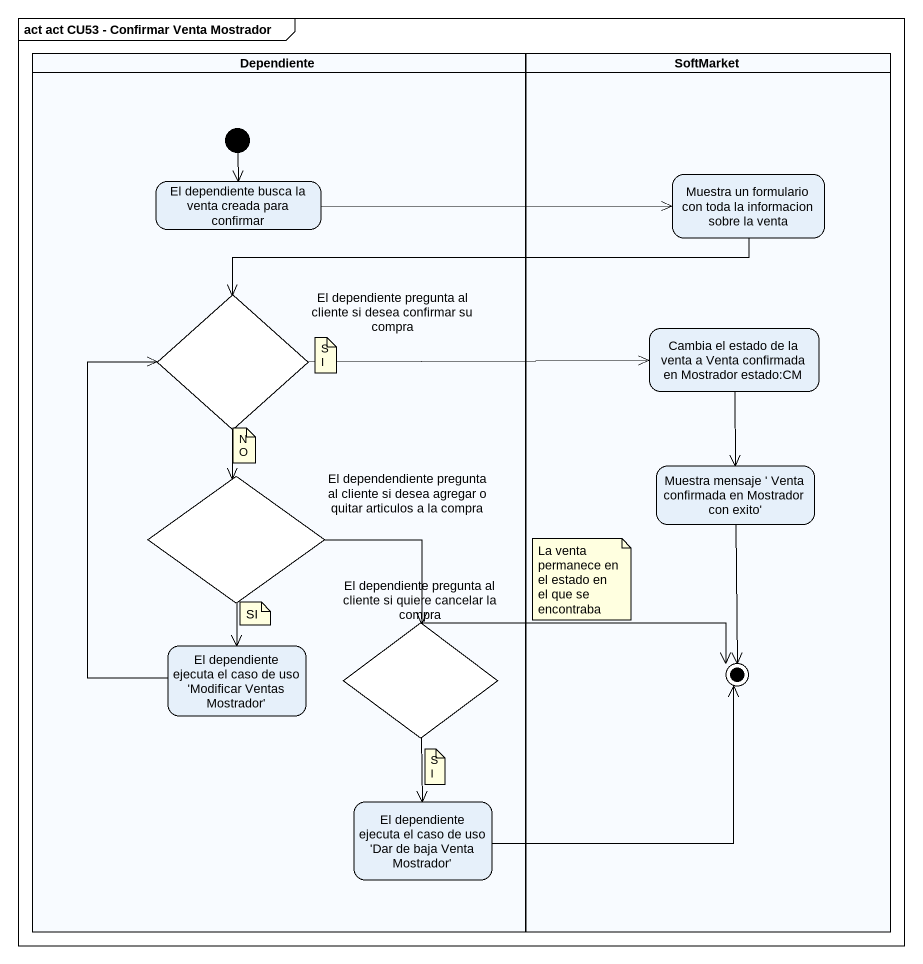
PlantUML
@startuml
mainframe act act CU53 - Confirmar Venta Mostrador
hide empty description
state Dependiente <<partition>> {
  state "El dependiente busca la venta creada para confirmar" as El_dependiente_busca_la
  state "El dependiente pregunta al cliente si desea confirmar su compra" as El_dependiente_pregunta_al <<choice>>
  state "El dependendiente pregunta al cliente si desea agregar o quitar articulos a la compra" as El_dependendiente_pregunta <<choice>>
  state "El dependiente ejecuta el caso de uso 'Modificar Ventas Mostrador'" as El_dependiente_ejecuta_el
  state "El dependiente pregunta al cliente si quiere cancelar la compra" as El_dependiente_pregunta_al_2 <<choice>>
  state "El dependiente ejecuta el caso de uso 'Dar de baja Venta Mostrador'" as El_dependiente_ejecuta_el_2
  [*] --> El_dependiente_busca_la
}
state SoftMarket <<partition>> {
  state "Muestra un formulario con toda la informacion sobre la venta" as Muestra_un_formulario_con
  state "Cambia el estado de la venta a Venta confirmada en Mostrador estado:CM" as Cambia_el_estado_de_la
  state "Muestra mensaje ' Venta confirmada en Mostrador con exito'" as Muestra_mensaje_Venta
  state final1 <<end>>
}
El_dependiente_busca_la -right-> Muestra_un_formulario_con
Muestra_un_formulario_con -left-> El_dependiente_pregunta_al
El_dependiente_pregunta_al -right-> Cambia_el_estado_de_la
El_dependiente_pregunta_al --> El_dependendiente_pregunta
Cambia_el_estado_de_la --> Muestra_mensaje_Venta
El_dependendiente_pregunta --> El_dependiente_ejecuta_el
El_dependendiente_pregunta --> El_dependiente_pregunta_al_2
Muestra_mensaje_Venta --> final1
El_dependiente_ejecuta_el -up-> El_dependiente_pregunta_al
El_dependiente_pregunta_al_2 -right-> final1
El_dependiente_pregunta_al_2 --> El_dependiente_ejecuta_el_2
El_dependiente_ejecuta_el_2 -right-> final1
note as N1
  SI
end note
note as N2
  NO
end note
note as N3
  La venta permanece en el estado en el que se encontraba
end note
note as N4
  SI
end note
note as N5
  SI
end note
@enduml
